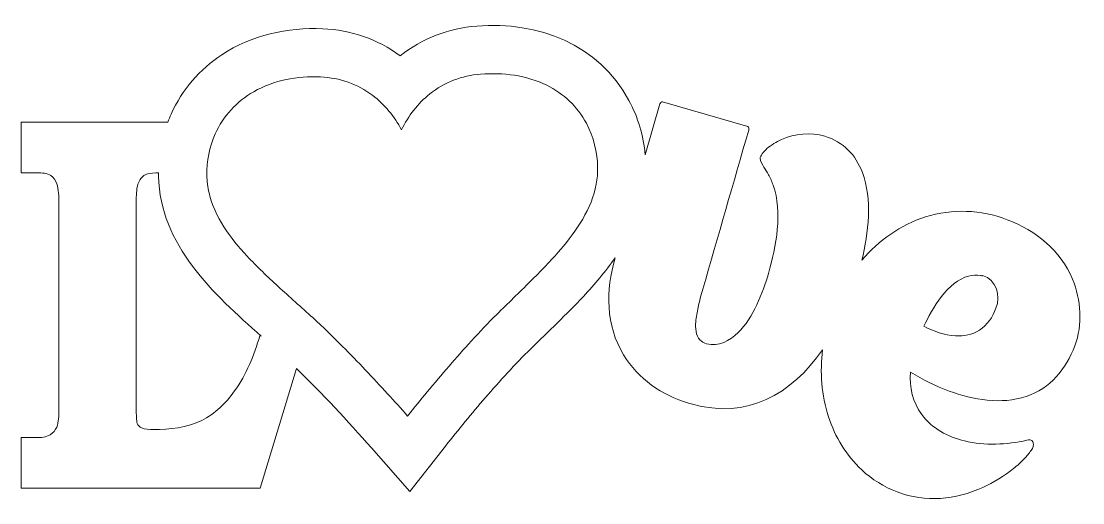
# Model space of a CAD drawing. Header units: millimetres. Extents: x -2296 to 2256, y -962 to 665.
# Drawn here: x 1718 to 2117.2, y 439.8 to 620.9 of the extents above; entities that cross this region are included whole.
import ezdxf

# ---------------------------------------------------------------- set-up
doc = ezdxf.new("R2010")
doc.units = ezdxf.units.MM
doc.header["$MEASUREMENT"] = 0
doc.layers.add('layer 1', color=7, linetype='Continuous')

msp = doc.modelspace()

# ---------------------------------------------------------------- linework, layer by layer
at = {"layer": 'layer 1', "color": 250, "lineweight": 9}
for points, knots in [([(1941.3254, 531.8879), (1937.7637, 526.7471), (1933.6826, 521.9579), (1929.4163, 517.3933), (1929.4163, 517.3933), (1923.0556, 510.5878), (1916.2343, 504.2646), (1909.623, 497.7115), (1909.623, 497.7115), (1903.6813, 491.8221), (1898.0181, 485.6347), (1892.5467, 479.3078), (1892.5467, 479.3078), (1887.4066, 473.3638), (1882.4271, 467.2791), (1877.5571, 461.1123), (1877.5571, 461.1123), (1877.5571, 461.1123), (1864.075, 444.04), (1864.075, 444.04), (1864.075, 444.04), (1864.075, 444.04), (1849.7002, 460.3678), (1849.7002, 460.3678), (1849.7002, 460.3678), (1840.6515, 470.646), (1831.3366, 480.7688), (1821.4723, 490.2723), (1821.4723, 490.2723), (1821.4723, 490.2723), (1807.8012, 445.2178), (1807.8012, 445.2178), (1807.8012, 445.2178), (1807.8012, 445.2178), (1718.0008, 445.2178), (1718.0008, 445.2178), (1718.0008, 445.2178), (1718.0008, 445.2178), (1718.0008, 464.2694), (1718.0008, 464.2694), (1718.0008, 464.2694), (1718.0008, 464.2694), (1723.6433, 464.2694), (1723.6433, 464.2694), (1723.6433, 464.2694), (1725.3232, 464.2694), (1727.3711, 464.4616), (1728.8432, 465.3434), (1728.8432, 465.3434), (1729.9663, 466.0658), (1730.842, 467.0316), (1731.3686, 468.2634), (1731.3686, 468.2634), (1732.1141, 469.9156), (1732.1728, 472.8305), (1732.1728, 474.6202), (1732.1728, 474.6202), (1732.1728, 474.6202), (1732.1728, 552.6446), (1732.1728, 552.6446), (1732.1728, 552.6446), (1732.1728, 554.7488), (1732.1005, 557.7527), (1731.368, 559.7442), (1731.368, 559.7442), (1730.9144, 560.9773), (1730.2323, 562.1408), (1729.131, 562.8984), (1729.131, 562.8984), (1727.8477, 563.7372), (1725.7061, 563.8712), (1724.2192, 563.8712), (1724.2192, 563.8712), (1724.2192, 563.8712), (1718.0008, 563.8712), (1718.0008, 563.8712), (1718.0008, 563.8712), (1718.0008, 563.8712), (1718.0008, 582.9229), (1718.0008, 582.9229), (1718.0008, 582.9229), (1718.0008, 582.9229), (1773.1358, 582.9229), (1773.1358, 582.9229), (1773.1358, 582.9229), (1773.5237, 583.9507), (1773.9432, 584.9666), (1774.3945, 585.9682), (1774.3945, 585.9682), (1778.5405, 595.1698), (1785.0133, 602.7789), (1793.4499, 608.3181), (1793.4499, 608.3181), (1804.6018, 615.6401), (1818.1439, 618.6568), (1831.3798, 618.0825), (1831.3798, 618.0825), (1841.9548, 617.6236), (1851.9819, 614.1915), (1860.5222, 607.9341), (1860.5222, 607.9341), (1868.8399, 614.501), (1878.7315, 618.2632), (1889.2923, 619.0921), (1889.2923, 619.0921), (1912.4632, 620.9109), (1935.1098, 612.3349), (1946.5183, 591.1407), (1946.5183, 591.1407), (1949.9376, 584.7885), (1951.9885, 577.8081), (1952.6749, 570.6255), (1952.6749, 570.6255), (1952.6749, 570.6255), (1958.2021, 589.7943), (1958.2021, 589.7943), (1958.2021, 589.7943), (1958.3252, 590.2212), (1958.706, 590.5923), (1959.1778, 590.5913), (1959.1778, 590.5913), (1959.1778, 590.5913), (1991.2349, 581.3468), (1991.2349, 581.3468), (1991.2349, 581.3468), (1991.6771, 581.064), (1991.7045, 580.4145), (1991.5738, 579.9614), (1991.5738, 579.9614), (1985.8237, 560.0213), (1980.0747, 540.081), (1974.3251, 520.1409), (1974.3251, 520.1409), (1973.6684, 517.8632), (1973.0457, 515.5642), (1972.5385, 513.2482), (1972.5385, 513.2482), (1972.1481, 511.4657), (1971.8119, 509.6296), (1971.6727, 507.8085), (1971.6727, 507.8085), (1971.5017, 505.5707), (1971.576, 502.7534), (1973.2192, 501.0189), (1973.2192, 501.0189), (1973.9088, 500.291), (1974.7845, 499.8394), (1975.7401, 499.5638), (1975.7401, 499.5638), (1980.1983, 498.2783), (1984.4943, 500.7005), (1987.5846, 503.7609), (1987.5846, 503.7609), (1993.2608, 509.3823), (1996.8356, 518.5454), (1999.0046, 526.0675), (1999.0046, 526.0675), (2001.8957, 536.0943), (2004.3939, 549.0974), (2000.7627, 559.2835), (2000.7627, 559.2835), (2000.2835, 560.6277), (1999.699, 561.9203), (1999.0135, 563.1715), (1999.0135, 563.1715), (1998.4867, 564.133), (1997.9069, 565.0479), (1997.3153, 565.9695), (1997.3153, 565.9695), (1996.7528, 566.8458), (1995.7475, 568.2677), (1995.8655, 569.3562), (1995.8655, 569.3562), (1995.8767, 569.4593), (1995.8968, 569.5611), (1995.9255, 569.6607), (1995.9255, 569.6607), (1996.274, 570.8695), (1997.5197, 572.1616), (1998.4408, 572.9698), (1998.4408, 572.9698), (2000.0253, 574.3599), (2001.9292, 575.5029), (2003.8483, 576.3635), (2003.8483, 576.3635), (2008.9836, 578.6665), (2014.766, 579.191), (2020.1929, 577.6262), (2020.1929, 577.6262), (2027.0969, 575.6355), (2031.8072, 570.6582), (2034.3162, 564.0168), (2034.3162, 564.0168), (2038.123, 553.9403), (2036.5823, 541.2423), (2034.1555, 531.0223), (2034.1555, 531.0223), (2040.5149, 538.4605), (2048.6842, 544.294), (2058.0509, 547.272), (2058.0509, 547.272), (2068.2148, 550.5035), (2078.8009, 550.0343), (2088.7486, 546.2538), (2088.7486, 546.2538), (2099.6554, 542.1089), (2108.8005, 534.7755), (2113.3389, 523.822), (2113.3389, 523.822), (2116.5254, 516.1313), (2117.1991, 506.7156), (2114.2107, 498.8522), (2114.2107, 498.8522), (2110.8376, 489.9762), (2105.0844, 482.8148), (2095.8598, 479.7482), (2095.8598, 479.7482), (2086.5443, 476.6514), (2075.9389, 478.4846), (2066.938, 481.7921), (2066.938, 481.7921), (2061.8815, 483.6503), (2056.9714, 486.0891), (2052.3982, 488.9348), (2052.3982, 488.9348), (2051.9857, 483.1757), (2053.2076, 477.6064), (2056.6833, 472.9199), (2056.6833, 472.9199), (2060.5662, 467.6842), (2066.4938, 464.5767), (2072.7251, 463.0546), (2072.7251, 463.0546), (2080.3387, 461.195), (2088.5959, 461.5953), (2096.2034, 463.2616), (2096.2034, 463.2616), (2097.0334, 463.571), (2097.9537, 463.4927), (2098.4057, 462.6402), (2098.4057, 462.6402), (2099.0381, 461.4478), (2098.4853, 460.4057), (2097.7402, 459.4066), (2097.7402, 459.4066), (2097.0064, 458.2951), (2096.0892, 457.2417), (2095.168, 456.2825), (2095.168, 456.2825), (2093.9227, 454.9857), (2092.5712, 453.7753), (2091.1726, 452.6463), (2091.1726, 452.6463), (2087.6687, 449.8179), (2083.7322, 447.397), (2079.634, 445.5337), (2079.634, 445.5337), (2069.3191, 440.844), (2058.151, 439.7604), (2047.4233, 443.8374), (2047.4233, 443.8374), (2042.4585, 445.7242), (2037.9509, 448.5382), (2034.0615, 452.1534), (2034.0615, 452.1534), (2028.21, 457.5925), (2024.046, 464.5611), (2021.5871, 472.1344), (2021.5871, 472.1344), (2018.9563, 480.237), (2018.3017, 488.9103), (2019.3675, 497.3467), (2019.3675, 497.3467), (2007.5768, 480.5325), (1991.1107, 470.8862), (1969.9501, 476.9877), (1969.9501, 476.9877), (1969.6179, 477.0835), (1969.2858, 477.1792), (1968.9537, 477.275), (1968.9537, 477.275), (1958.9298, 480.1653), (1949.9596, 486.3669), (1944.5199, 495.3717), (1944.5199, 495.3717), (1937.7575, 506.5663), (1937.8028, 519.6181), (1941.3254, 531.8879)], [0, 0, 0, 0, 0.01369863, 0.01369863, 0.01369863, 0.01369863, 0.02739726, 0.02739726, 0.02739726, 0.02739726, 0.04109589, 0.04109589, 0.04109589, 0.04109589, 0.05479452, 0.05479452, 0.05479452, 0.05479452, 0.06849315, 0.06849315, 0.06849315, 0.06849315, 0.08219178, 0.08219178, 0.08219178, 0.08219178, 0.09589041, 0.09589041, 0.09589041, 0.09589041, 0.10958904, 0.10958904, 0.10958904, 0.10958904, 0.12328767, 0.12328767, 0.12328767, 0.12328767, 0.1369863, 0.1369863, 0.1369863, 0.1369863, 0.15068493, 0.15068493, 0.15068493, 0.15068493, 0.16438356, 0.16438356, 0.16438356, 0.16438356, 0.17808219, 0.17808219, 0.17808219, 0.17808219, 0.19178082, 0.19178082, 0.19178082, 0.19178082, 0.20547945, 0.20547945, 0.20547945, 0.20547945, 0.21917808, 0.21917808, 0.21917808, 0.21917808, 0.23287671, 0.23287671, 0.23287671, 0.23287671, 0.24657534, 0.24657534, 0.24657534, 0.24657534, 0.26027397, 0.26027397, 0.26027397, 0.26027397, 0.2739726, 0.2739726, 0.2739726, 0.2739726, 0.28767123, 0.28767123, 0.28767123, 0.28767123, 0.30136986, 0.30136986, 0.30136986, 0.30136986, 0.31506849, 0.31506849, 0.31506849, 0.31506849, 0.32876712, 0.32876712, 0.32876712, 0.32876712, 0.34246575, 0.34246575, 0.34246575, 0.34246575, 0.35616438, 0.35616438, 0.35616438, 0.35616438, 0.36986301, 0.36986301, 0.36986301, 0.36986301, 0.38356164, 0.38356164, 0.38356164, 0.38356164, 0.39726027, 0.39726027, 0.39726027, 0.39726027, 0.4109589, 0.4109589, 0.4109589, 0.4109589, 0.42465753, 0.42465753, 0.42465753, 0.42465753, 0.43835616, 0.43835616, 0.43835616, 0.43835616, 0.45205479, 0.45205479, 0.45205479, 0.45205479, 0.46575342, 0.46575342, 0.46575342, 0.46575342, 0.47945205, 0.47945205, 0.47945205, 0.47945205, 0.49315068, 0.49315068, 0.49315068, 0.49315068, 0.50684932, 0.50684932, 0.50684932, 0.50684932, 0.52054795, 0.52054795, 0.52054795, 0.52054795, 0.53424658, 0.53424658, 0.53424658, 0.53424658, 0.54794521, 0.54794521, 0.54794521, 0.54794521, 0.56164384, 0.56164384, 0.56164384, 0.56164384, 0.57534247, 0.57534247, 0.57534247, 0.57534247, 0.5890411, 0.5890411, 0.5890411, 0.5890411, 0.60273973, 0.60273973, 0.60273973, 0.60273973, 0.61643836, 0.61643836, 0.61643836, 0.61643836, 0.63013699, 0.63013699, 0.63013699, 0.63013699, 0.64383562, 0.64383562, 0.64383562, 0.64383562, 0.65753425, 0.65753425, 0.65753425, 0.65753425, 0.67123288, 0.67123288, 0.67123288, 0.67123288, 0.68493151, 0.68493151, 0.68493151, 0.68493151, 0.69863014, 0.69863014, 0.69863014, 0.69863014, 0.71232877, 0.71232877, 0.71232877, 0.71232877, 0.7260274, 0.7260274, 0.7260274, 0.7260274, 0.73972603, 0.73972603, 0.73972603, 0.73972603, 0.75342466, 0.75342466, 0.75342466, 0.75342466, 0.76712329, 0.76712329, 0.76712329, 0.76712329, 0.78082192, 0.78082192, 0.78082192, 0.78082192, 0.79452055, 0.79452055, 0.79452055, 0.79452055, 0.80821918, 0.80821918, 0.80821918, 0.80821918, 0.82191781, 0.82191781, 0.82191781, 0.82191781, 0.83561644, 0.83561644, 0.83561644, 0.83561644, 0.84931507, 0.84931507, 0.84931507, 0.84931507, 0.8630137, 0.8630137, 0.8630137, 0.8630137, 0.87671233, 0.87671233, 0.87671233, 0.87671233, 0.89041096, 0.89041096, 0.89041096, 0.89041096, 0.90410959, 0.90410959, 0.90410959, 0.90410959, 0.91780822, 0.91780822, 0.91780822, 0.91780822, 0.93150685, 0.93150685, 0.93150685, 0.93150685, 0.94520548, 0.94520548, 0.94520548, 0.94520548, 0.95890411, 0.95890411, 0.95890411, 0.95890411, 0.97260274, 0.97260274, 0.97260274, 0.97260274, 1, 1, 1, 1]), ([(1863.3172, 472.3964), (1865.7262, 475.4466), (1868.1971, 478.4617), (1870.6771, 481.4537), (1870.6771, 481.4537), (1876.0803, 487.9726), (1881.6103, 494.4106), (1887.3228, 500.6604), (1887.3228, 500.6604), (1890.4176, 504.0462), (1893.5745, 507.386), (1896.8326, 510.6154), (1896.8326, 510.6154), (1901.0169, 514.7628), (1905.2709, 518.8393), (1909.4489, 522.9929), (1909.4489, 522.9929), (1913.3442, 526.8655), (1917.1962, 530.8192), (1920.7677, 534.9948), (1920.7677, 534.9948), (1926.8084, 542.0575), (1932.5455, 550.3309), (1934.2479, 559.645), (1934.2479, 559.645), (1934.6231, 561.6974), (1934.7982, 563.777), (1934.7615, 565.8634), (1934.7615, 565.8634), (1934.6594, 571.6736), (1933.2798, 577.4017), (1930.5199, 582.5291), (1930.5199, 582.5291), (1927.1496, 588.7902), (1922.0011, 593.6487), (1915.6438, 596.809), (1915.6438, 596.809), (1907.9627, 600.6275), (1899.1881, 601.6441), (1890.7139, 600.979), (1890.7139, 600.979), (1883.6507, 600.4246), (1877.1715, 597.998), (1871.6348, 593.5573), (1871.6348, 593.5573), (1867.1388, 589.9513), (1863.553, 585.2355), (1861.0424, 580.0617), (1861.0424, 580.0617), (1861.0424, 580.0617), (1861.0204, 580.0165), (1861.0204, 580.0165), (1861.0204, 580.0165), (1861.0204, 580.0165), (1860.997, 580.061), (1860.997, 580.061), (1860.997, 580.061), (1858.3688, 585.0483), (1854.669, 589.5736), (1850.1716, 592.9874), (1850.1716, 592.9874), (1844.4293, 597.3461), (1837.7842, 599.6186), (1830.5922, 599.9306), (1830.5922, 599.9306), (1821.8685, 600.3091), (1813.0471, 598.7959), (1805.4192, 594.3907), (1805.4192, 594.3907), (1799.0242, 590.6975), (1793.9966, 585.2452), (1790.9594, 578.5041), (1790.9594, 578.5041), (1788.7616, 573.6261), (1787.7157, 568.2672), (1787.8091, 562.923), (1787.8091, 562.923), (1787.8478, 560.7072), (1788.1231, 558.5089), (1788.6214, 556.3499), (1788.6214, 556.3499), (1790.7277, 547.2245), (1796.704, 539.2976), (1802.9589, 532.5538), (1802.9589, 532.5538), (1806.654, 528.5699), (1810.6174, 524.8164), (1814.6222, 521.1467), (1814.6222, 521.1467), (1818.9303, 517.199), (1823.3127, 513.3329), (1827.6333, 509.3987), (1827.6333, 509.3987), (1831.471, 505.9042), (1835.1923, 502.266), (1838.8473, 498.5815), (1838.8473, 498.5815), (1844.6121, 492.7703), (1850.237, 486.8059), (1855.7666, 480.7706), (1855.7666, 480.7706), (1858.3035, 478.0017), (1860.8354, 475.2154), (1863.3172, 472.3964)], [0, 0, 0, 0, 0.03703704, 0.03703704, 0.03703704, 0.03703704, 0.07407407, 0.07407407, 0.07407407, 0.07407407, 0.11111111, 0.11111111, 0.11111111, 0.11111111, 0.14814815, 0.14814815, 0.14814815, 0.14814815, 0.18518519, 0.18518519, 0.18518519, 0.18518519, 0.22222222, 0.22222222, 0.22222222, 0.22222222, 0.25925926, 0.25925926, 0.25925926, 0.25925926, 0.2962963, 0.2962963, 0.2962963, 0.2962963, 0.33333333, 0.33333333, 0.33333333, 0.33333333, 0.37037037, 0.37037037, 0.37037037, 0.37037037, 0.40740741, 0.40740741, 0.40740741, 0.40740741, 0.44444444, 0.44444444, 0.44444444, 0.44444444, 0.48148148, 0.48148148, 0.48148148, 0.48148148, 0.51851852, 0.51851852, 0.51851852, 0.51851852, 0.55555556, 0.55555556, 0.55555556, 0.55555556, 0.59259259, 0.59259259, 0.59259259, 0.59259259, 0.62962963, 0.62962963, 0.62962963, 0.62962963, 0.66666667, 0.66666667, 0.66666667, 0.66666667, 0.7037037, 0.7037037, 0.7037037, 0.7037037, 0.74074074, 0.74074074, 0.74074074, 0.74074074, 0.77777778, 0.77777778, 0.77777778, 0.77777778, 0.81481481, 0.81481481, 0.81481481, 0.81481481, 0.85185185, 0.85185185, 0.85185185, 0.85185185, 0.88888889, 0.88888889, 0.88888889, 0.88888889, 0.92592593, 0.92592593, 0.92592593, 0.92592593, 1, 1, 1, 1]), ([(1769.6356, 563.8671), (1768.5459, 563.855), (1766.0712, 563.8238), (1765.1044, 563.3684), (1765.1044, 563.3684), (1763.7637, 562.7369), (1762.7847, 561.733), (1762.1786, 560.3826), (1762.1786, 560.3826), (1761.3778, 558.5987), (1761.2591, 555.8869), (1761.2591, 553.9584), (1761.2591, 553.9584), (1761.2591, 553.9584), (1761.2591, 475.4625), (1761.2591, 475.4625), (1761.2591, 475.4625), (1761.2591, 474.1929), (1761.2679, 472.907), (1761.3471, 471.6396), (1761.3471, 471.6396), (1761.3832, 471.0623), (1761.437, 470.1882), (1761.6321, 469.6429), (1761.6321, 469.6429), (1761.9063, 468.8765), (1762.4727, 468.327), (1763.1759, 467.9382), (1763.1759, 467.9382), (1764.2672, 467.3349), (1766.4939, 467.3015), (1767.7148, 467.3015), (1767.7148, 467.3015), (1773.7138, 467.3015), (1780.45, 467.9992), (1785.8793, 470.7349), (1785.8793, 470.7349), (1790.9231, 473.2763), (1794.9677, 477.2735), (1798.2563, 481.8111), (1798.2563, 481.8111), (1802.6401, 487.8596), (1805.6082, 495.4495), (1807.7581, 502.5561), (1807.7581, 502.5561), (1807.7581, 502.5561), (1807.7661, 502.5826), (1807.7661, 502.5826), (1807.7661, 502.5826), (1807.7661, 502.5826), (1808.2374, 502.3931), (1808.2374, 502.3931), (1808.2374, 502.3931), (1790.3788, 518.3386), (1770.0938, 536.7973), (1769.643, 562.6057), (1769.643, 562.6057), (1769.6357, 563.0261), (1769.6334, 563.4466), (1769.6356, 563.8671)], [0, 0, 0, 0, 0.0625, 0.0625, 0.0625, 0.0625, 0.125, 0.125, 0.125, 0.125, 0.1875, 0.1875, 0.1875, 0.1875, 0.25, 0.25, 0.25, 0.25, 0.3125, 0.3125, 0.3125, 0.3125, 0.375, 0.375, 0.375, 0.375, 0.4375, 0.4375, 0.4375, 0.4375, 0.5, 0.5, 0.5, 0.5, 0.5625, 0.5625, 0.5625, 0.5625, 0.625, 0.625, 0.625, 0.625, 0.6875, 0.6875, 0.6875, 0.6875, 0.75, 0.75, 0.75, 0.75, 0.8125, 0.8125, 0.8125, 0.8125, 0.875, 0.875, 0.875, 0.875, 1, 1, 1, 1]), ([(2079.4973, 525.2459), (2079.4515, 525.1479), (2079.35, 525.0838), (2079.2401, 525.1256), (2079.2401, 525.1256), (2079.0785, 525.1869), (2078.918, 525.2481), (2078.7585, 525.3089), (2078.7585, 525.3089), (2077.3411, 525.5927), (2075.6229, 525.4142), (2074.2354, 525.0505), (2074.2354, 525.0505), (2066.4887, 523.0201), (2060.5715, 512.8991), (2057.4477, 506.1406), (2057.4477, 506.1406), (2061.0961, 504.2992), (2065.2219, 502.7959), (2069.3341, 502.5658), (2069.3341, 502.5658), (2072.5104, 502.3881), (2075.6086, 502.9856), (2078.3115, 504.7173), (2078.3115, 504.7173), (2081.3195, 506.6445), (2083.3102, 509.6358), (2084.5624, 512.9306), (2084.5624, 512.9306), (2086.3981, 517.7612), (2084.823, 523.6544), (2079.4973, 525.2459)], [0, 0, 0, 0, 0.11111111, 0.11111111, 0.11111111, 0.11111111, 0.22222222, 0.22222222, 0.22222222, 0.22222222, 0.33333333, 0.33333333, 0.33333333, 0.33333333, 0.44444444, 0.44444444, 0.44444444, 0.44444444, 0.55555556, 0.55555556, 0.55555556, 0.55555556, 0.66666667, 0.66666667, 0.66666667, 0.66666667, 0.77777778, 0.77777778, 0.77777778, 0.77777778, 1, 1, 1, 1])]:
    msp.add_open_spline(points, degree=3, knots=knots, dxfattribs=at)

doc.saveas('drawing.dxf')
